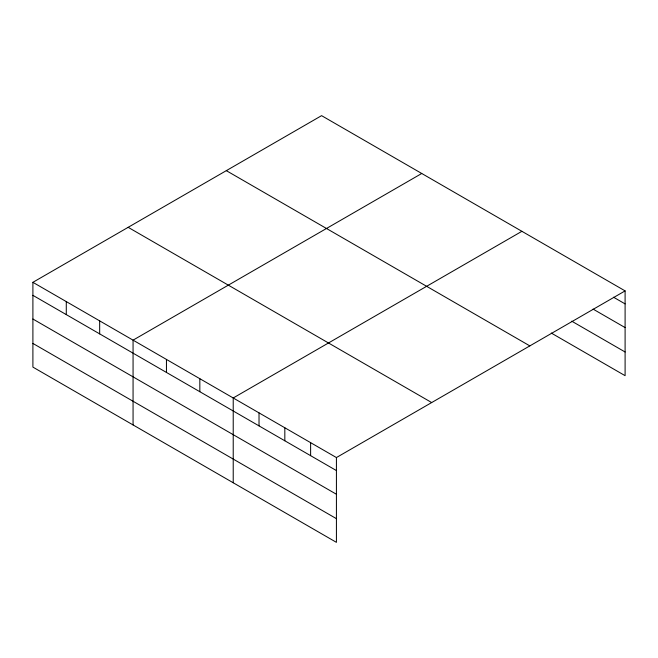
<?xml version="1.0" encoding="UTF-8"?>
<svg xmlns="http://www.w3.org/2000/svg" width="658" height="658" viewBox="0 0 658 658"><rect width="100%" height="100%" fill="white"/><g stroke="black" fill="none" stroke-linecap="round" stroke-linejoin="round"><path stroke-width="0.99" d="M336.419 494.257L336.419 457.557L32.9 282.323L32.9 367.106L336.419 542.348L336.419 494.257L32.9 319.023M551.264 333.047L625.1 375.677L625.1 290.894L321.581 115.652L32.9 282.323M421.745 173.482L133.064 340.153L133.064 424.936M521.901 231.312L233.22 397.975L233.22 482.766M336.419 457.557L625.1 290.894M613.536 297.219L625.1 303.897M593.072 309.096L625.1 327.585M571.72 321.17L625.1 351.989M226.319 170.652L529.838 345.894M128.162 227.323L431.681 402.556M32.9 295.335L336.419 470.569M32.9 343.427L336.419 518.66M310.617 442.661L310.617 455.673M284.824 427.766L284.824 440.778M259.022 412.87L259.022 425.882M199.835 378.704L199.835 391.716M166.449 359.424L166.449 372.436M99.671 320.874L99.671 333.886M66.285 301.603L66.285 314.606"/></g></svg>
